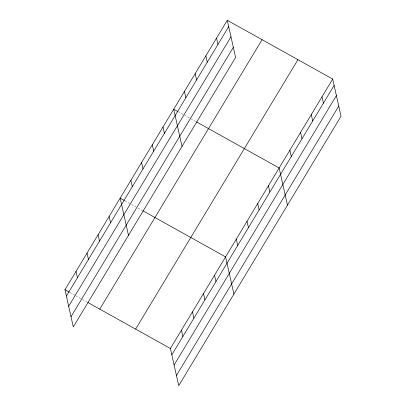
<?xml version="1.0" encoding="UTF-8"?>
<svg xmlns="http://www.w3.org/2000/svg" width="406" height="406" viewBox="0 0 406 406"><rect width="100%" height="100%" fill="white"/><g stroke="black" fill="none" stroke-linecap="round" stroke-linejoin="round"><path stroke-width="0.3" stroke-dasharray="2.03 1.52" d="M178.072 111.64L184.05 114.969M184.593 115.274L196.012 121.638M125.053 200.853L131.031 204.188M131.58 204.492L135.924 206.918M138.101 208.126L142.45 210.552M69.868 292.462L75.308 295.492M75.851 295.796L80.743 298.522M82.372 299.43L86.722 301.856"/><path stroke-width="0.61" d="M227.284 20.3L235.597 57.495L73.293 326.931L64.975 289.737L227.284 20.3L332.707 79.069L341.025 116.263L178.716 385.7L170.403 348.505L332.707 79.069M66.396 296.075L228.7 26.639M68.67 306.256L230.978 36.819M71.014 316.746L233.323 47.314M99.769 309.128L262.073 39.697M135.614 329.114L297.918 59.677M171.819 354.844L334.128 85.407M174.093 365.024L336.401 95.593M176.437 375.52L338.746 106.083M177.529 111.335L173.722 109.214L182.035 146.409M196.555 121.942L279.145 167.982L287.463 205.177M124.51 200.554L120.161 198.128L128.474 235.323M142.993 210.856L225.589 256.896L233.902 294.091M64.975 289.737L69.324 292.158M87.808 302.465L170.403 348.505M321.999 96.851L323.415 103.19M311.285 114.634L312.701 120.973M300.572 132.417L301.988 138.756M289.859 150.2L291.275 156.538M268.437 185.765L269.853 192.104M257.724 203.548L259.14 209.887M216.571 38.083L217.986 44.421M247.01 221.331L248.426 227.67M205.857 55.866L207.278 62.204M236.297 239.114L237.713 245.452M195.149 73.648L196.565 79.987M184.436 91.431L185.852 97.77M214.551 275.217L215.967 281.556M203.513 293.543L204.928 299.882M163.009 126.997L164.43 133.335M192.474 311.864L193.89 318.202M152.301 144.78L153.717 151.118M181.436 330.185L182.857 336.523M141.587 162.562L143.003 168.901M130.874 180.345L132.29 186.684M109.123 216.449L110.544 222.787M98.09 234.769L99.506 241.108M87.051 253.09L88.467 259.429M76.013 271.416L77.429 277.755"/></g></svg>
